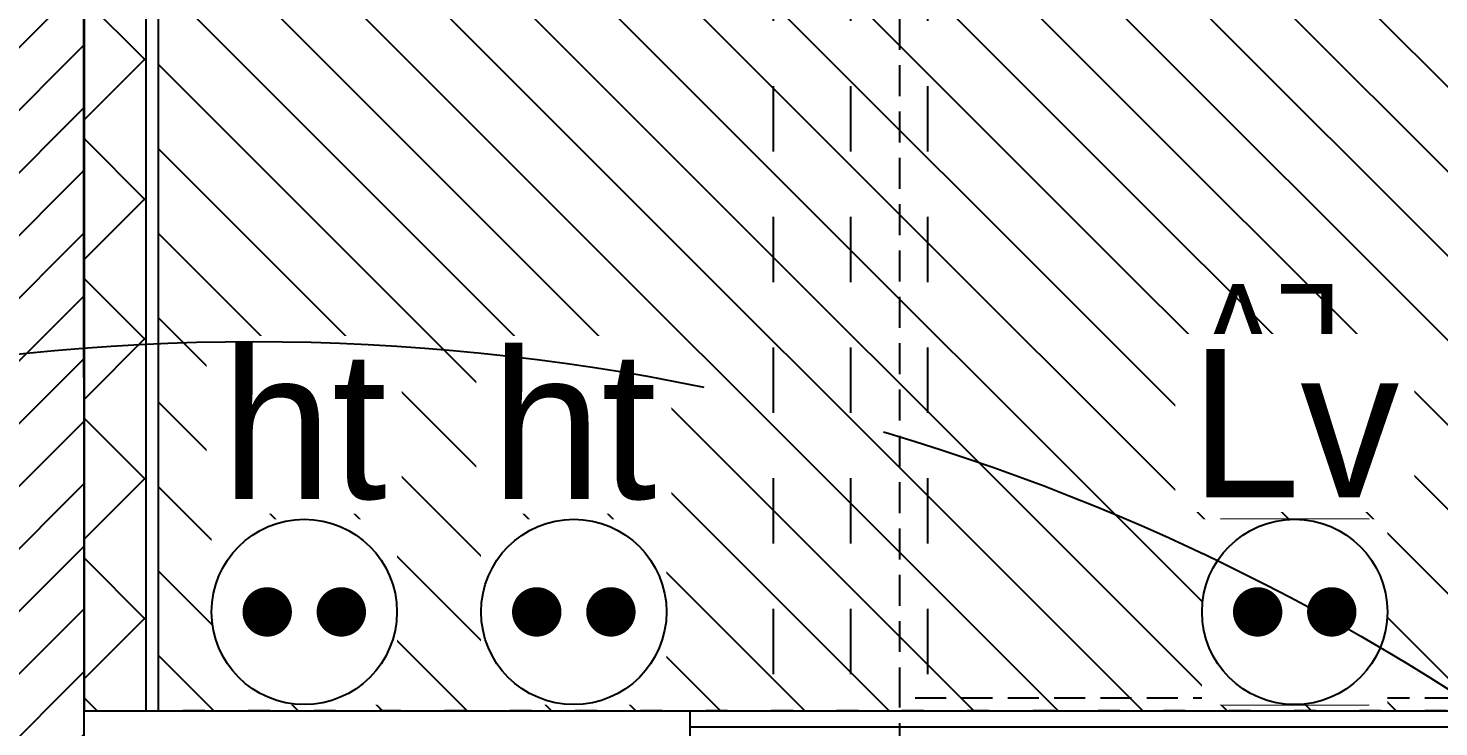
# Model space of a CAD drawing. Header units: centimetres. Extents: x -35664 to 50682, y -23001 to 23705.
# Drawn here: x 6801.4 to 6915.6, y 4494.1 to 4550.6 of the extents above; entities that cross this region are included whole.
import ezdxf

# ---------------------------------------------------------------- set-up
doc = ezdxf.new("R2010")
doc.units = ezdxf.units.CM
for name, pattern in [('ACAD_ISO02W100', [15, 12, -3]), ('Style de ligne -13', [0.147638, 0.098425, -0.049213]), ('Style de ligne -5', [0.20828, 0.069425, -0.138855]), ('VW-01', [0.41656, 0.20828, -0.20828])]:
    doc.linetypes.add(name, pattern=pattern)
for name, color, linetype in [('B aménagement intérieur', 252, 'Continuous'), ('B Faux plafonds', 9, 'Continuous'), ('B Faux plafonds_Hatch', 9, 'Continuous'), ('B GÈnÈral_Hatch', 252, 'Continuous'), ('B Général', 252, 'Continuous'), ('C ANNOTATIONS-prestations', 252, 'Continuous'), ('D SURFACES-shab', 252, 'Continuous'), ('F REMPLISSAGE-vert clair', 252, 'Continuous'), ('F REMPLISSAGE-vert foncé', 252, 'Continuous'), ('prlm-EAU-EF', 161, 'Continuous'), ('prlm-MOD', 64, 'Continuous')]:
    doc.layers.add(name, color=color, linetype=linetype)
doc.layers.add('prlm-ELEC-CFO', color=1, linetype='Continuous', lineweight=25)
doc.layers.add('prlm-ZEROPLOT', color=254, linetype='Continuous', plot=False)
doc.styles.add('Eurostile', font='Eurosti.TTF')
doc.styles.add('prlm-elec-cfo', font='comic.ttf', dxfattribs={"height": 12})

# ---------------------------------------------------------------- blocks, each defined once
blk = doc.blocks.new('A 90.Lave Vaisselle')
at = {"layer": 'B Général', "linetype": 'Style de ligne -13', "ltscale": 25.4, "flags": 128}
blk.add_lwpolyline([(-30, 30), (-30, 36), (30, 36), (30, 30)], dxfattribs=at)
blk.add_lwpolyline([(-30, 30), (30, 30), (30, -30), (-30, -30)], close=True, dxfattribs=at)
at = {"layer": 'B Général', "insert": (0, 0), "char_height": 7.059, "attachment_point": 5, "line_spacing_factor": 0.894142, "style": 'Eurostile'}
blk.add_mtext('LV', dxfattribs=at)
blk = doc.blocks.new('A 90.T4 A13_A14 Haut (2D)')
at = {"layer": 'B Faux plafonds_Hatch', "linetype": 'Continuous'}
h = blk.add_hatch(dxfattribs=at)
h.set_pattern_fill('F_P__SOFFITE', color=256, style=0, pattern_type=2)
h.set_pattern_definition([(45, (0, 0.2205), (-3.52778, 3.30729), [])])
h.paths.add_polyline_path([(-207.3, 93.45), (-390.91, 93.45), (-390.91, -294.56), (401.6, -294.56), (401.6, 151.52), (86.65, 151.52), (86.65, 38.45), (-207.3, 38.45)])
at = {"layer": 'B GÈnÈral_Hatch', "linetype": 'Continuous'}
h = blk.add_hatch(dxfattribs=at)
h.set_pattern_fill('02_ISOLANT', color=256, angle=-90, style=0, pattern_type=2)
h.set_pattern_definition([(-45, (0, 0), (5.65685, 5.65685), []), (45, (0, 0), (5.65685, -5.65685), [])])
h.paths.add_polyline_path([(-391.91, 93.44), (-396.91, 93.44), (-396.91, -296.56), (-391.91, -296.56)])
at = {"layer": 'B Faux plafonds', "linetype": 'Style de ligne -5', "ltscale": 25.4, "flags": 128}
blk.add_lwpolyline([(-207.3, 93.45), (-390.91, 93.45), (-390.91, -294.56), (401.6, -294.56), (401.6, 151.52), (86.65, 151.52), (86.65, 38.45), (-207.3, 38.45)], close=True, dxfattribs=at)
at = {"layer": 'B Général', "linetype": 'Continuous'}
for p, q in [((-347.91, 93.44), (-347.91, 189.94)), ((-347.91, 93.44), (-347.91, 98.44)), ((-396.91, 93.44), (-396.91, -296.56)), ((-396.91, 93.44), (-396.91, -296.56)), ((-396.91, 93.44), (-390.91, 93.44)), ((-396.91, 93.44), (-347.91, 93.44)), ((-391.91, 93.44), (-391.91, -296.56)), ((-390.91, 93.44), (-390.91, -296.56)), ((-390.91, 93.44), (-390.91, -296.56)), ((-347.91, 93.44), (-207.3, 93.44))]:
    blk.add_line(p, q, dxfattribs=at)
at = {"layer": 'D SURFACES-shab', "lineweight": 18, "flags": 128}
blk.add_lwpolyline([(-390.91, 68.08), (-390.91, -294.56), (401.6, -294.56), (401.6, 151.52), (86.71, 151.51), (86.63, 38.44), (-207.27, 38.45), (-207.3, 93.44), (-330.91, 93.44), (-390.91, 93.44)], close=True, dxfattribs=at)
at = {"layer": 'F REMPLISSAGE-vert clair'}
blk.add_line((-347.91, 94.74), (-206, 94.74), dxfattribs=at)
at = {"layer": 'F REMPLISSAGE-vert foncé', "linetype": 'Continuous'}
for p, q in [((-347.91, 93.44), (-347.91, 189.94)), ((-396.91, 93.44), (-347.91, 93.44)), ((-347.91, 93.44), (-207.3, 93.44))]:
    blk.add_line(p, q, dxfattribs=at)
at = {"layer": 'F REMPLISSAGE-vert foncé'}
blk.add_line((-347.91, 94.74), (-206, 94.74), dxfattribs=at)
at = {"layer": 'B Général', "xscale": -1}
blk.add_blockref('A 90.Lave Vaisselle', (-300.91, 62.44), dxfattribs=at)
blk = doc.blocks.new('A 90.Groupe-34-1')
at = {"layer": 'C ANNOTATIONS-prestations', "linetype": 'VW-01', "ltscale": 25.4}
for p, q in [((6861.72, 5117.31), (6861.72, 4416.82)), ((6867.97, 5117.31), (6867.97, 4416.82)), ((6874.22, 5117.31), (6874.22, 4416.82))]:
    blk.add_line(p, q, dxfattribs=at)
blk = doc.blocks.new('xi.LVrob')
at = {"layer": 'prlm-EAU-EF', "color": 0}
blk.add_lwpolyline([(-6, 7.5), (6, 7.5), (-6, -7.5), (6, -7.5)], close=True, dxfattribs=at)
blk = doc.blocks.new('xi.LV')
at = {"color": 0, "lineweight": 5}
blk.add_wipeout([(-7.5, -7.5), (7.5, -7.5), (7.5, 7.5), (-7.5, 7.5)], dxfattribs=at).dxf.layer = 'prlm-ELEC-CFO'
at = {"layer": 'prlm-ELEC-CFO', "color": 0, "linetype": 'ByBlock', "lineweight": 5, "const_width": 2}
for points in [[(-4, 0, 1), (-2, 0, 1)], [(2, 0, 1), (4, 0, 1)]]:
    blk.add_lwpolyline(points, format="xyb", close=True, dxfattribs=at)
at = {"layer": 'prlm-ELEC-CFO', "color": 0, "linetype": 'ByBlock', "lineweight": -2}
blk.add_circle((0, 0), 7.5, dxfattribs=at)
blk = doc.blocks.new('xi.PCHT')
at = {"color": 0, "lineweight": 5}
blk.add_wipeout([(-7.5, -7.5), (7.5, -7.5), (7.5, 7.5), (-7.5, 7.5)], dxfattribs=at).dxf.layer = 'prlm-ELEC-CFO'
at = {"layer": 'prlm-ELEC-CFO', "color": 0, "linetype": 'ByBlock', "lineweight": 5, "const_width": 2}
for points in [[(-4, 0, 1), (-2, 0, 1)], [(2, 0, 1), (4, 0, 1)]]:
    blk.add_lwpolyline(points, format="xyb", close=True, dxfattribs=at)
at = {"layer": 'prlm-ELEC-CFO', "color": 0, "linetype": 'ByBlock', "lineweight": -2}
blk.add_circle((0, 0), 7.5, dxfattribs=at)
blk = doc.blocks.new('xi.dchrob')
at = {"layer": 'prlm-ZEROPLOT', "color": 253, "linetype": 'ACAD_ISO02W100', "ltscale": 5}
blk.add_circle((13.38, 0), 180, dxfattribs=at)

msp = doc.modelspace()

# ---------------------------------------------------------------- hatches: boundary and pattern name
at = {"layer": 'B GÈnÈral_Hatch', "linetype": 'Continuous'}
h = msp.add_hatch(dxfattribs=at)
h.set_pattern_fill('50_BETON', color=256, style=0, pattern_type=2)
h.set_pattern_definition([(45, (0, 0), (2.4253472, -2.6458333), [])])
h.paths.add_polyline_path([(6805.89, 4893.389), (6787.89, 4893.389), (6787.972, 4300.387), (6805.972, 4300.387)])

# ---------------------------------------------------------------- linework, layer by layer
at = {"layer": 'B Général', "linetype": 'Continuous', "lineweight": 18}
msp.add_line((6805.972, 4300.387), (6805.891, 4883.389), dxfattribs=at)
at = {"layer": 'B Général', "linetype": 'Continuous'}
msp.add_line((6805.972, 4300.387), (6805.891, 4883.389), dxfattribs=at)
at = {"layer": 'C ANNOTATIONS-prestations', "linetype": 'Continuous'}
msp.add_open_spline([(4834.965, 4217.888), (4859.479, 4186.178), (4881.036, 4152.389), (6085.791, 4152.388), (7290.546, 4152.388), (7290.546, 4217.388), (7290.546, 4282.388), (6220.294, 4282.388), (5150.041, 4282.389), (5150.021, 4585.887), (5150, 4889.386), (5084.982, 4889.198), (5019.965, 4889.01), (5019.965, 4609.699), (5019.965, 4330.389), (4927.465, 4330.389), (4834.965, 4330.389), (4834.965, 4274.138), (4834.965, 4217.888)], degree=2, knots=[0, 0, 0, 1, 1, 2, 2, 3, 3, 4, 4, 5, 5, 6, 6, 7, 7, 8, 8, 9, 9, 9], dxfattribs=at)
at = {"layer": 'C ANNOTATIONS-prestations'}
msp.add_open_spline([(5019.965, 4889.389), (5019.965, 4609.889), (5019.965, 4330.389), (4927.465, 4330.389), (4834.965, 4330.389), (4834.965, 4274.138), (4834.965, 4217.888), (4859.479, 4186.178), (4881.036, 4152.389), (6085.791, 4152.389), (7290.546, 4152.389), (7290.546, 4217.388), (7290.546, 4282.387), (6220.273, 4282.388), (5150, 4282.389), (5150, 4585.889), (5150, 4889.389), (5084.982, 4889.389), (5019.965, 4889.389)], degree=2, knots=[0, 0, 0, 1, 1, 2, 2, 3, 3, 4, 4, 5, 5, 6, 6, 7, 7, 8, 8, 9, 9, 9], dxfattribs=at)

# ---------------------------------------------------------------- block references
at = {"layer": 'B aménagement intérieur', "xscale": -1, "rotation": 180}
msp.add_blockref('A 90.T4 A13_A14 Haut (2D)', (7202.882, 4588.832), dxfattribs=at)
at = {"layer": 'C ANNOTATIONS-prestations'}
msp.add_blockref('A 90.Groupe-34-1', (0, 0), dxfattribs=at)
at = {"layer": 'prlm-EAU-EF'}
msp.add_blockref('xi.LVrob', (6903.93, 4503.387), dxfattribs=at)

# ---------------------------------------------------------------- next in the draw order: block references
at = {"layer": 'prlm-ELEC-CFO'}
msp.add_blockref('xi.LV', (6903.93, 4503.387), dxfattribs=at)

# ---------------------------------------------------------------- next in the draw order: texts
at = {"layer": 'prlm-EAU-EF', "lineweight": 20, "insert": (6903.93, 4518.67), "char_height": 12, "attachment_point": 5, "line_spacing_factor": 0.8, "style": 'prlm-elec-cfo', "bg_fill": 3, "box_fill_scale": 1.1, "bg_fill_color": 256, "bg_fill_transparency": 0}
msp.add_mtext('Lv', dxfattribs=at)
at = {"layer": 'prlm-ELEC-CFO', "lineweight": 20, "char_height": 12, "attachment_point": 5, "line_spacing_factor": 0.8, "style": 'prlm-elec-cfo', "bg_fill": 3, "box_fill_scale": 1.1, "bg_fill_color": 256, "bg_fill_transparency": 0}
for insert in [(6823.767, 4518.463), (6845.584, 4518.463)]:
    msp.add_mtext('ht', dxfattribs=dict(at, insert=insert))

# ---------------------------------------------------------------- next in the draw order: block references
at = {"layer": 'prlm-ELEC-CFO'}
for p in [(6823.767, 4503.387), (6845.584, 4503.387)]:
    msp.add_blockref('xi.PCHT', p, dxfattribs=at)

# ---------------------------------------------------------------- next in the draw order: texts
at = {"layer": 'prlm-ELEC-CFO', "lineweight": 20, "insert": (6903.93, 4518.67), "char_height": 12, "attachment_point": 5, "line_spacing_factor": 0.8, "style": 'prlm-elec-cfo', "bg_fill": 3, "box_fill_scale": 1.1, "bg_fill_color": 256, "bg_fill_transparency": 0}
msp.add_mtext('Lv', dxfattribs=at)

# ---------------------------------------------------------------- next in the draw order: block references
at = {"layer": 'prlm-MOD'}
msp.add_blockref('xi.dchrob', (6806.307, 4345.272), dxfattribs=at)

doc.saveas('drawing.dxf')
